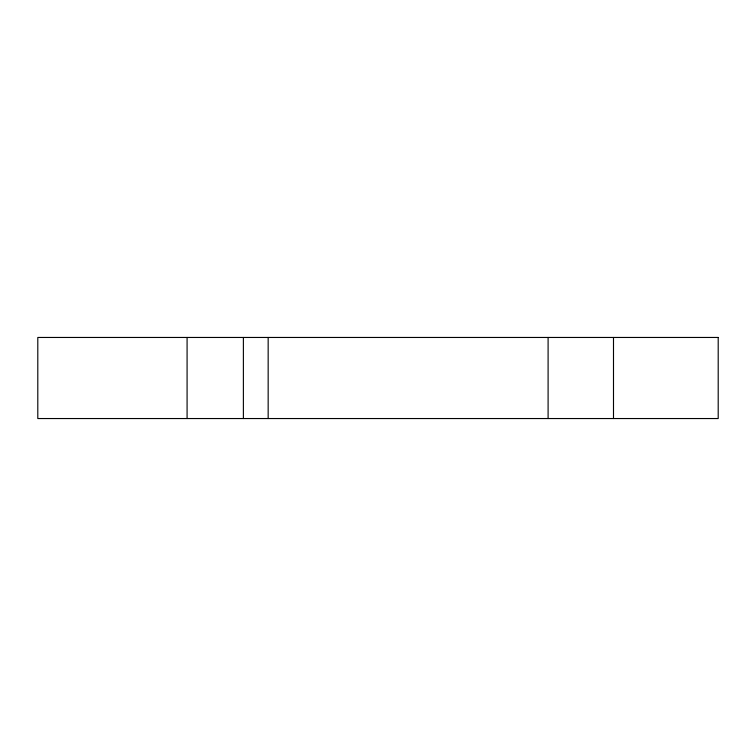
<?xml version="1.0" encoding="UTF-8"?>
<svg xmlns="http://www.w3.org/2000/svg" width="756" height="756" viewBox="0 0 756 756"><rect width="100%" height="100%" fill="white"/><g stroke="black" fill="none" stroke-linecap="round" stroke-linejoin="round"><path stroke-width="1.13" d="M613.494 337.459L613.494 418.54M548.1 337.459L548.1 418.54M268.163 337.459L268.163 418.54M243.385 337.459L243.385 418.54M187.082 337.459L187.082 418.54M718.2 337.459L37.8 337.459L37.8 418.54L718.2 418.54L718.2 337.459"/></g></svg>
